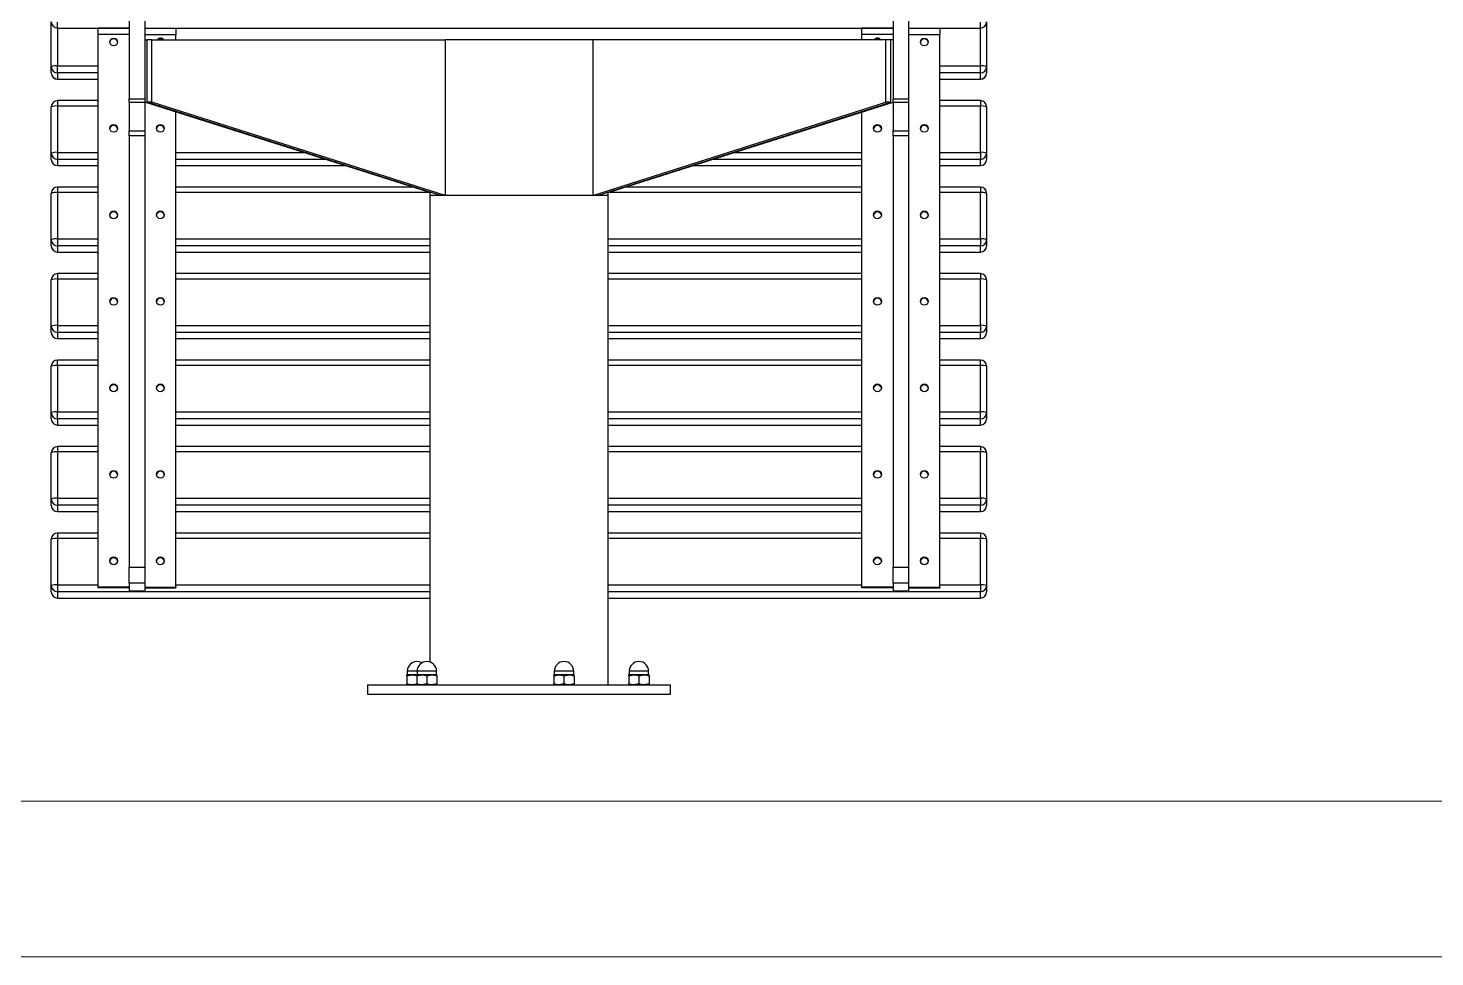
# Model space of a CAD drawing. Header units: millimetres. Extents: x 1508 to 7448, y -3239 to 961.
# Drawn here: x 2090 to 2993, y -3239 to -2643 of the extents above; entities that cross this region are included whole.
import ezdxf

# ---------------------------------------------------------------- set-up
doc = ezdxf.new("R2010")
doc.units = ezdxf.units.MM
doc.layers.add('tabelka', color=155, linetype='Continuous')

# ---------------------------------------------------------------- blocks, each defined once
blk = doc.blocks.new('tyl')
for p, q in [((-1787.65, 718.11), (-1787.65, 192.1)), ((-1777.65, 718.11), (-1777.65, 192.1)), ((-1297.65, 718.11), (-1297.65, 192.1)), ((-1287.65, 718.11), (-1287.65, 192.1)), ((-1837.65, 212.61), (-1837.65, 241.39)), ((-1833.65, 237.39), (-1833.65, 241.22)), ((-1833.65, 237.39), (-1787.65, 237.39)), ((-1833.65, 237.39), (-1833.65, 213.15)), ((-1807.65, 237.35), (-1807.65, 237.39)), ((-1787.65, 237.35), (-1807.65, 237.35)), ((-1807.65, 233.35), (-1807.65, 237.35)), ((-1777.65, 237.39), (-1297.65, 237.39)), ((-1777.65, 237.35), (-1757.65, 237.35)), ((-1757.65, 237.35), (-1757.65, 237.39)), ((-1757.65, 237.35), (-1757.65, 233.35)), ((-1317.65, 237.35), (-1317.65, 237.39)), ((-1317.65, 233.35), (-1317.65, 237.35)), ((-1297.65, 237.35), (-1317.65, 237.35)), ((-1287.65, 237.39), (-1241.65, 237.39)), ((-1287.65, 237.35), (-1267.65, 237.35)), ((-1267.65, 237.35), (-1267.65, 237.39)), ((-1267.65, 237.35), (-1267.65, 233.35)), ((-1241.65, 237.39), (-1241.65, 241.22)), ((-1241.65, 213.15), (-1241.65, 237.39)), ((-1237.65, 241.39), (-1237.65, 212.61)), ((-1807.65, -121.32), (-1807.65, 233.35)), ((-1787.65, 233.35), (-1807.65, 233.35)), ((-1777.65, 233.35), (-1757.65, 233.35)), ((-1777.65, 229.88), (-1776.19, 229.88)), ((-1776.19, 189.88), (-1776.19, 229.88)), ((-1773.08, 229.88), (-1776.19, 229.88)), ((-1773.08, 189.88), (-1773.08, 229.88)), ((-1773.08, 229.88), (-1584.96, 229.88)), ((-1757.65, 229.88), (-1757.65, 233.35)), ((-1584.96, 229.88), (-1584.96, 129.88)), ((-1490.34, 229.88), (-1584.96, 229.88)), ((-1490.34, 229.88), (-1490.34, 129.88)), ((-1302.22, 229.88), (-1490.34, 229.88)), ((-1317.65, 229.88), (-1317.65, 233.35)), ((-1297.65, 233.35), (-1317.65, 233.35)), ((-1302.22, 189.88), (-1302.22, 229.88)), ((-1299.11, 229.88), (-1302.22, 229.88)), ((-1299.11, 189.88), (-1299.11, 229.88)), ((-1297.65, 229.88), (-1299.11, 229.88)), ((-1287.65, 233.35), (-1267.65, 233.35)), ((-1267.65, -121.32), (-1267.65, 233.35)), ((-1837.65, 208.62), (-1837.65, 212.61)), ((-1833.65, 208.65), (-1833.65, 213.15)), ((-1833.65, 213.15), (-1807.65, 213.15)), ((-1833.65, 208.65), (-1833.65, 204.66)), ((-1807.65, 208.65), (-1833.65, 208.65)), ((-1267.65, 213.15), (-1241.65, 213.15)), ((-1241.65, 208.65), (-1267.65, 208.65)), ((-1241.65, 208.65), (-1241.65, 213.15)), ((-1241.65, 204.66), (-1241.65, 208.65)), ((-1237.65, 212.61), (-1237.65, 208.62)), ((-1833.65, 204.66), (-1807.65, 204.66)), ((-1833.65, 204.62), (-1833.65, 204.66)), ((-1833.65, 204.62), (-1807.65, 204.62)), ((-1267.65, 204.66), (-1241.65, 204.66)), ((-1267.65, 204.62), (-1241.65, 204.62)), ((-1241.65, 204.62), (-1241.65, 204.66)), ((-1807.65, 190.84), (-1833.65, 190.84)), ((-1833.65, 190.84), (-1833.65, 187.38)), ((-1787.65, 192.1), (-1777.65, 192.1)), ((-1787.65, 189.69), (-1787.65, 192.1)), ((-1777.65, 189.69), (-1787.65, 189.69)), ((-1787.65, 189.69), (-1787.65, 171.47)), ((-1777.65, 192.1), (-1777.65, 189.69)), ((-1594.8, 131.93), (-1777.65, 189.88)), ((-1777.65, 189.69), (-1777.65, 171.47)), ((-1773.08, 189.88), (-1776.19, 189.88)), ((-1588.07, 129.88), (-1776.19, 189.88)), ((-1584.96, 129.88), (-1773.08, 189.88)), ((-1490.34, 129.88), (-1302.22, 189.88)), ((-1487.23, 129.88), (-1299.11, 189.88)), ((-1480.5, 131.93), (-1297.65, 189.88)), ((-1299.11, 189.88), (-1302.22, 189.88)), ((-1297.65, 192.1), (-1287.65, 192.1)), ((-1297.65, 189.69), (-1297.65, 192.1)), ((-1287.65, 189.69), (-1297.65, 189.69)), ((-1297.65, 189.69), (-1297.65, 171.47)), ((-1287.65, 192.1), (-1287.65, 189.69)), ((-1287.65, 189.69), (-1287.65, 171.47)), ((-1241.65, 190.84), (-1267.65, 190.84)), ((-1241.65, 190.84), (-1241.65, 187.38)), ((-1837.65, 157.11), (-1837.65, 186.84)), ((-1833.65, 187.38), (-1833.65, 157.64)), ((-1807.65, 187.38), (-1833.65, 187.38)), ((-1757.65, -121.32), (-1757.65, 183.55)), ((-1317.65, -121.32), (-1317.65, 183.55)), ((-1241.65, 187.38), (-1267.65, 187.38)), ((-1241.65, 157.64), (-1241.65, 187.38)), ((-1237.65, 186.84), (-1237.65, 157.11)), ((-1787.65, 171.47), (-1777.65, 171.47)), ((-1787.65, 168.36), (-1787.65, 171.47)), ((-1777.65, 171.47), (-1777.65, 168.36)), ((-1297.65, 171.47), (-1287.65, 171.47)), ((-1297.65, 168.36), (-1297.65, 171.47)), ((-1287.65, 171.47), (-1287.65, 168.36)), ((-1777.65, 168.36), (-1787.65, 168.36)), ((-1787.65, 168.36), (-1787.65, -108.56)), ((-1777.65, 168.36), (-1777.65, -108.56)), ((-1287.65, 168.36), (-1297.65, 168.36)), ((-1297.65, 168.36), (-1297.65, -108.56)), ((-1287.65, 168.36), (-1287.65, -108.56)), ((-1837.65, 153.12), (-1837.65, 157.11)), ((-1833.65, 157.64), (-1833.65, 153.15)), ((-1833.65, 157.64), (-1807.65, 157.64)), ((-1757.65, 157.64), (-1675.93, 157.64)), ((-1399.37, 157.64), (-1317.65, 157.64)), ((-1267.65, 157.64), (-1241.65, 157.64)), ((-1241.65, 157.64), (-1241.65, 153.15)), ((-1237.65, 157.11), (-1237.65, 153.12)), ((-1833.65, 153.15), (-1833.65, 149.16)), ((-1807.65, 153.15), (-1833.65, 153.15)), ((-1833.65, 149.16), (-1807.65, 149.16)), ((-1833.65, 149.16), (-1833.65, 149.12)), ((-1833.65, 149.12), (-1807.65, 149.12)), ((-1661.74, 153.15), (-1757.65, 153.15)), ((-1757.65, 149.16), (-1649.16, 149.16)), ((-1757.65, 149.12), (-1649.04, 149.12)), ((-1426.26, 149.12), (-1317.65, 149.12)), ((-1426.14, 149.16), (-1317.65, 149.16)), ((-1317.65, 153.15), (-1413.56, 153.15)), ((-1241.65, 153.15), (-1267.65, 153.15)), ((-1267.65, 149.16), (-1241.65, 149.16)), ((-1267.65, 149.12), (-1241.65, 149.12)), ((-1241.65, 149.16), (-1241.65, 153.15)), ((-1241.65, 149.16), (-1241.65, 149.12)), ((-1837.65, 101.61), (-1837.65, 131.34)), ((-1807.65, 135.34), (-1833.65, 135.34)), ((-1833.65, 135.34), (-1833.65, 131.87)), ((-1833.65, 131.87), (-1833.65, 102.14)), ((-1807.65, 131.87), (-1833.65, 131.87)), ((-1605.57, 135.34), (-1757.65, 135.34)), ((-1594.8, 131.87), (-1757.65, 131.87)), ((-1594.8, 132.03), (-1594.8, 129.88)), ((-1594.8, 129.88), (-1594.8, -169.43)), ((-1588.07, 129.88), (-1594.8, 129.88)), ((-1584.96, 129.88), (-1588.07, 129.88)), ((-1490.34, 129.88), (-1584.96, 129.88)), ((-1487.23, 129.88), (-1490.34, 129.88)), ((-1480.5, 129.88), (-1487.23, 129.88)), ((-1482.53, 129.88), (-1487.23, 129.88)), ((-1480.5, 129.88), (-1482.53, 129.88)), ((-1480.5, 129.88), (-1480.5, 132.03)), ((-1317.65, 131.87), (-1480.5, 131.87)), ((-1480.5, -184.12), (-1480.5, 129.88)), ((-1317.65, 135.34), (-1469.73, 135.34)), ((-1241.65, 135.34), (-1267.65, 135.34)), ((-1241.65, 131.87), (-1267.65, 131.87)), ((-1241.65, 135.34), (-1241.65, 131.87)), ((-1241.65, 102.14), (-1241.65, 131.87)), ((-1237.65, 131.34), (-1237.65, 101.61)), ((-1837.65, 97.62), (-1837.65, 101.61)), ((-1833.65, 102.14), (-1833.65, 97.64)), ((-1833.65, 102.14), (-1807.65, 102.14)), ((-1757.65, 102.14), (-1594.8, 102.14)), ((-1480.5, 102.14), (-1317.65, 102.14)), ((-1267.65, 102.14), (-1241.65, 102.14)), ((-1241.65, 102.14), (-1241.65, 97.64)), ((-1237.65, 101.61), (-1237.65, 97.62)), ((-1833.65, 97.64), (-1833.65, 93.65)), ((-1807.65, 97.64), (-1833.65, 97.64)), ((-1833.65, 93.65), (-1807.65, 93.65)), ((-1833.65, 93.65), (-1833.65, 93.62)), ((-1833.65, 93.62), (-1807.65, 93.62)), ((-1594.8, 97.64), (-1757.65, 97.64)), ((-1757.65, 93.65), (-1594.8, 93.65)), ((-1757.65, 93.62), (-1594.8, 93.62)), ((-1317.65, 97.64), (-1480.5, 97.64)), ((-1480.5, 93.65), (-1317.65, 93.65)), ((-1480.5, 93.62), (-1317.65, 93.62)), ((-1241.65, 97.64), (-1267.65, 97.64)), ((-1267.65, 93.65), (-1241.65, 93.65)), ((-1267.65, 93.62), (-1241.65, 93.62)), ((-1241.65, 93.65), (-1241.65, 97.64)), ((-1241.65, 93.65), (-1241.65, 93.62)), ((-1837.65, 46.11), (-1837.65, 75.84)), ((-1807.65, 79.84), (-1833.65, 79.84)), ((-1833.65, 79.84), (-1833.65, 76.37)), ((-1833.65, 76.37), (-1833.65, 46.64)), ((-1807.65, 76.37), (-1833.65, 76.37)), ((-1594.8, 79.84), (-1757.65, 79.84)), ((-1594.8, 76.37), (-1757.65, 76.37)), ((-1317.65, 79.84), (-1480.5, 79.84)), ((-1317.65, 76.37), (-1480.5, 76.37)), ((-1241.65, 79.84), (-1267.65, 79.84)), ((-1241.65, 76.37), (-1267.65, 76.37)), ((-1241.65, 79.84), (-1241.65, 76.37)), ((-1241.65, 46.64), (-1241.65, 76.37)), ((-1237.65, 75.84), (-1237.65, 46.11)), ((-1837.65, 42.12), (-1837.65, 46.11)), ((-1833.65, 46.64), (-1833.65, 42.14)), ((-1833.65, 46.64), (-1807.65, 46.64)), ((-1757.65, 46.64), (-1594.8, 46.64)), ((-1480.5, 46.64), (-1317.65, 46.64)), ((-1267.65, 46.64), (-1241.65, 46.64)), ((-1241.65, 46.64), (-1241.65, 42.14)), ((-1237.65, 46.11), (-1237.65, 42.12)), ((-1833.65, 42.14), (-1833.65, 38.15)), ((-1807.65, 42.14), (-1833.65, 42.14)), ((-1833.65, 38.15), (-1807.65, 38.15)), ((-1833.65, 38.15), (-1833.65, 38.12)), ((-1833.65, 38.12), (-1807.65, 38.12)), ((-1594.8, 42.14), (-1757.65, 42.14)), ((-1757.65, 38.15), (-1594.8, 38.15)), ((-1757.65, 38.12), (-1594.8, 38.12)), ((-1317.65, 42.14), (-1480.5, 42.14)), ((-1480.5, 38.15), (-1317.65, 38.15)), ((-1480.5, 38.12), (-1317.65, 38.12)), ((-1241.65, 42.14), (-1267.65, 42.14)), ((-1267.65, 38.15), (-1241.65, 38.15)), ((-1267.65, 38.12), (-1241.65, 38.12)), ((-1241.65, 38.15), (-1241.65, 42.14)), ((-1241.65, 38.15), (-1241.65, 38.12)), ((-1837.65, -9.4), (-1837.65, 20.34)), ((-1807.65, 24.34), (-1833.65, 24.34)), ((-1833.65, 20.87), (-1833.65, 24.34)), ((-1833.65, 20.87), (-1833.65, -8.86)), ((-1807.65, 20.87), (-1833.65, 20.87)), ((-1594.8, 24.34), (-1757.65, 24.34)), ((-1594.8, 20.87), (-1757.65, 20.87)), ((-1317.65, 24.34), (-1480.5, 24.34)), ((-1317.65, 20.87), (-1480.5, 20.87)), ((-1241.65, 24.34), (-1267.65, 24.34)), ((-1241.65, 20.87), (-1267.65, 20.87)), ((-1241.65, 20.87), (-1241.65, 24.34)), ((-1241.65, -8.86), (-1241.65, 20.87)), ((-1237.65, 20.34), (-1237.65, -9.4)), ((-1833.65, -13.36), (-1833.65, -8.86)), ((-1833.65, -8.86), (-1807.65, -8.86)), ((-1757.65, -8.86), (-1594.8, -8.86)), ((-1480.5, -8.86), (-1317.65, -8.86)), ((-1267.65, -8.86), (-1241.65, -8.86)), ((-1241.65, -13.36), (-1241.65, -8.86)), ((-1837.65, -13.39), (-1837.65, -9.4)), ((-1833.65, -13.36), (-1833.65, -17.35)), ((-1807.65, -13.36), (-1833.65, -13.36)), ((-1833.65, -17.35), (-1807.65, -17.35)), ((-1833.65, -17.39), (-1833.65, -17.35)), ((-1833.65, -17.39), (-1807.65, -17.39)), ((-1594.8, -13.36), (-1757.65, -13.36)), ((-1757.65, -17.35), (-1594.8, -17.35)), ((-1757.65, -17.39), (-1594.8, -17.39)), ((-1317.65, -13.36), (-1480.5, -13.36)), ((-1480.5, -17.35), (-1317.65, -17.35)), ((-1480.5, -17.39), (-1317.65, -17.39)), ((-1241.65, -13.36), (-1267.65, -13.36)), ((-1267.65, -17.35), (-1241.65, -17.35)), ((-1267.65, -17.39), (-1241.65, -17.39)), ((-1241.65, -17.35), (-1241.65, -13.36)), ((-1241.65, -17.39), (-1241.65, -17.35)), ((-1237.65, -9.4), (-1237.65, -13.39)), ((-1837.65, -64.9), (-1837.65, -35.17)), ((-1807.65, -31.17), (-1833.65, -31.17)), ((-1833.65, -31.17), (-1833.65, -34.63)), ((-1833.65, -34.63), (-1833.65, -64.37)), ((-1807.65, -34.63), (-1833.65, -34.63)), ((-1594.8, -31.17), (-1757.65, -31.17)), ((-1594.8, -34.63), (-1757.65, -34.63)), ((-1317.65, -31.17), (-1480.5, -31.17)), ((-1317.65, -34.63), (-1480.5, -34.63)), ((-1241.65, -31.17), (-1267.65, -31.17)), ((-1241.65, -34.63), (-1267.65, -34.63)), ((-1241.65, -31.17), (-1241.65, -34.63)), ((-1241.65, -64.37), (-1241.65, -34.63)), ((-1237.65, -35.17), (-1237.65, -64.9)), ((-1837.65, -68.89), (-1837.65, -64.9)), ((-1833.65, -64.37), (-1833.65, -68.86)), ((-1833.65, -64.37), (-1807.65, -64.37)), ((-1833.65, -68.86), (-1833.65, -72.85)), ((-1807.65, -68.86), (-1833.65, -68.86)), ((-1757.65, -64.37), (-1594.8, -64.37)), ((-1594.8, -68.86), (-1757.65, -68.86)), ((-1480.5, -64.37), (-1317.65, -64.37)), ((-1317.65, -68.86), (-1480.5, -68.86)), ((-1267.65, -64.37), (-1241.65, -64.37)), ((-1241.65, -68.86), (-1267.65, -68.86)), ((-1241.65, -64.37), (-1241.65, -68.86)), ((-1241.65, -72.85), (-1241.65, -68.86)), ((-1237.65, -64.9), (-1237.65, -68.89)), ((-1833.65, -72.85), (-1807.65, -72.85)), ((-1833.65, -72.85), (-1833.65, -72.89)), ((-1833.65, -72.89), (-1807.65, -72.89)), ((-1757.65, -72.85), (-1594.8, -72.85)), ((-1757.65, -72.89), (-1594.8, -72.89)), ((-1480.5, -72.85), (-1317.65, -72.85)), ((-1480.5, -72.89), (-1317.65, -72.89)), ((-1267.65, -72.85), (-1241.65, -72.85)), ((-1267.65, -72.89), (-1241.65, -72.89)), ((-1241.65, -72.85), (-1241.65, -72.89)), ((-1807.65, -86.67), (-1833.65, -86.67)), ((-1833.65, -86.67), (-1833.65, -90.14)), ((-1833.65, -90.14), (-1833.65, -119.87)), ((-1807.65, -90.14), (-1833.65, -90.14)), ((-1594.8, -86.67), (-1757.65, -86.67)), ((-1594.8, -90.14), (-1757.65, -90.14)), ((-1317.65, -86.67), (-1480.5, -86.67)), ((-1317.65, -90.14), (-1480.5, -90.14)), ((-1241.65, -86.67), (-1267.65, -86.67)), ((-1241.65, -90.14), (-1267.65, -90.14)), ((-1241.65, -86.67), (-1241.65, -90.14)), ((-1241.65, -119.87), (-1241.65, -90.14)), ((-1837.65, -120.4), (-1837.65, -90.67)), ((-1237.65, -90.67), (-1237.65, -120.4)), ((-1787.65, -108.56), (-1777.65, -108.56)), ((-1787.65, -118.85), (-1787.65, -108.56)), ((-1777.65, -108.56), (-1777.65, -118.85)), ((-1297.65, -108.56), (-1287.65, -108.56)), ((-1297.65, -118.85), (-1297.65, -108.56)), ((-1287.65, -108.56), (-1287.65, -118.85)), ((-1837.65, -124.39), (-1837.65, -120.4)), ((-1833.65, -119.87), (-1833.65, -124.37)), ((-1833.65, -119.87), (-1807.65, -119.87)), ((-1833.65, -124.37), (-1833.65, -128.36)), ((-1594.8, -124.37), (-1833.65, -124.37)), ((-1787.65, -121.32), (-1807.65, -121.32)), ((-1807.65, -121.85), (-1807.65, -121.32)), ((-1787.65, -121.85), (-1807.65, -121.85)), ((-1777.65, -118.85), (-1787.65, -118.85)), ((-1787.65, -118.85), (-1787.65, -123.83)), ((-1787.65, -123.83), (-1777.65, -123.83)), ((-1777.65, -118.85), (-1777.65, -123.83)), ((-1777.65, -121.32), (-1757.65, -121.32)), ((-1777.65, -121.85), (-1757.65, -121.85)), ((-1757.65, -119.87), (-1594.8, -119.87)), ((-1757.65, -121.32), (-1757.65, -121.85)), ((-1480.5, -119.87), (-1317.65, -119.87)), ((-1241.65, -124.37), (-1480.5, -124.37)), ((-1297.65, -121.32), (-1317.65, -121.32)), ((-1317.65, -121.85), (-1317.65, -121.32)), ((-1297.65, -121.85), (-1317.65, -121.85)), ((-1287.65, -118.85), (-1297.65, -118.85)), ((-1297.65, -118.85), (-1297.65, -123.83)), ((-1297.65, -123.83), (-1287.65, -123.83)), ((-1287.65, -118.85), (-1287.65, -123.83)), ((-1287.65, -121.32), (-1267.65, -121.32)), ((-1287.65, -121.85), (-1267.65, -121.85)), ((-1267.65, -119.87), (-1241.65, -119.87)), ((-1267.65, -121.32), (-1267.65, -121.85)), ((-1241.65, -119.87), (-1241.65, -124.37)), ((-1241.65, -128.36), (-1241.65, -124.37)), ((-1237.65, -120.4), (-1237.65, -124.39)), ((-1833.65, -128.36), (-1594.8, -128.36)), ((-1833.65, -128.36), (-1833.65, -128.39)), ((-1833.65, -128.39), (-1594.8, -128.39)), ((-1480.5, -128.36), (-1241.65, -128.36)), ((-1480.5, -128.39), (-1241.65, -128.39)), ((-1241.65, -128.36), (-1241.65, -128.39)), ((-1609.58, -178.2), (-1606.33, -177.62)), ((-1606.33, -177.62), (-1609.58, -177.62)), ((-1609.58, -178.2), (-1609.58, -183.53)), ((-1609.33, -175.37), (-1609.33, -177.5)), ((-1603.01, -175.37), (-1609.33, -175.37)), ((-1609.33, -177.5), (-1603.01, -177.5)), ((-1603.26, -177.62), (-1606.33, -177.62)), ((-1603.26, -178.2), (-1600.01, -177.62)), ((-1600.01, -177.62), (-1603.26, -177.62)), ((-1603.26, -178.2), (-1603.26, -183.53)), ((-1603.01, -175.37), (-1603.01, -177.5)), ((-1590.51, -175.37), (-1603.01, -175.37)), ((-1603.01, -177.5), (-1590.51, -177.5)), ((-1593.51, -177.62), (-1600.01, -177.62)), ((-1596.76, -178.2), (-1593.51, -177.62)), ((-1596.76, -178.2), (-1596.76, -183.53)), ((-1590.26, -177.62), (-1593.51, -177.62)), ((-1590.51, -177.5), (-1590.51, -175.37)), ((-1590.26, -178.2), (-1590.26, -183.53)), ((-1515.25, -178.2), (-1512, -177.62)), ((-1512, -177.62), (-1515.25, -177.62)), ((-1515.25, -178.2), (-1515.25, -183.53)), ((-1515, -175.37), (-1515, -177.5)), ((-1502.5, -175.37), (-1515, -175.37)), ((-1515, -177.5), (-1502.5, -177.5)), ((-1505.5, -177.62), (-1512, -177.62)), ((-1508.75, -178.2), (-1505.5, -177.62)), ((-1508.75, -178.2), (-1508.75, -183.53)), ((-1502.25, -177.62), (-1505.5, -177.62)), ((-1502.5, -177.5), (-1502.5, -175.37)), ((-1502.25, -178.2), (-1502.25, -183.53)), ((-1467.19, -178.2), (-1463.94, -177.62)), ((-1463.94, -177.62), (-1467.19, -177.62)), ((-1467.19, -178.2), (-1467.19, -183.53)), ((-1466.94, -175.37), (-1466.94, -177.5)), ((-1454.44, -175.37), (-1466.94, -175.37)), ((-1466.94, -177.5), (-1454.44, -177.5)), ((-1457.44, -177.62), (-1463.94, -177.62)), ((-1460.69, -178.2), (-1457.44, -177.62)), ((-1460.69, -178.2), (-1460.69, -183.53)), ((-1454.19, -177.62), (-1457.44, -177.62)), ((-1454.44, -177.5), (-1454.44, -175.37)), ((-1454.19, -178.2), (-1454.19, -183.53)), ((-1634.8, -184.12), (-1634.8, -190.12)), ((-1634.8, -184.12), (-1440.5, -184.12)), ((-1603.26, -183.57), (-1606.33, -184.12)), ((-1596.76, -183.53), (-1600.01, -184.12)), ((-1590.26, -183.53), (-1593.51, -184.12)), ((-1508.75, -183.53), (-1512, -184.12)), ((-1502.25, -183.53), (-1505.5, -184.12)), ((-1460.69, -183.53), (-1463.94, -184.12)), ((-1454.19, -183.53), (-1457.44, -184.12)), ((-1440.5, -190.12), (-1440.5, -184.12)), ((-1634.8, -190.12), (-1440.5, -190.12))]:
    blk.add_line(p, q)
at = {"flags": 128}
for points in [[(-1767.65, 230.49), (-1768.61, 230.3), (-1769.29, 229.88)], [(-1766.01, 229.88), (-1766.69, 230.3), (-1767.65, 230.49)], [(-1309.29, 229.88), (-1308.61, 230.3), (-1307.65, 230.49)], [(-1307.65, 230.49), (-1306.69, 230.3), (-1306.01, 229.88)]]:
    blk.add_lwpolyline(points, dxfattribs=at)
for centre in [(-1797.66, 228.53), (-1277.64, 228.53), (-1797.66, 173.03), (-1767.64, 173.03), (-1307.66, 173.03), (-1277.64, 173.03), (-1797.66, 117.52), (-1767.64, 117.52), (-1307.66, 117.52), (-1277.64, 117.52), (-1797.66, 62.02), (-1767.64, 62.02), (-1307.66, 62.02), (-1277.64, 62.02), (-1797.66, 6.52), (-1767.64, 6.52), (-1307.66, 6.52), (-1277.64, 6.52), (-1797.66, -48.98), (-1767.64, -48.98), (-1307.66, -48.98), (-1277.64, -48.98), (-1797.66, -104.49), (-1767.64, -104.49), (-1307.66, -104.49), (-1277.64, -104.49)]:
    blk.add_circle(centre, 2.49)
for centre, radius, start, end in [((-1833.65, 241.39), 4, 180, 270), ((-1241.65, 241.39), 4, 270, 0), ((-1797.66, 228), 2.49, 89.76458, 173.56555), ((-1797.64, 228), 2.49, 6.43445, 90.23542), ((-1767.66, 228.52), 2.5, 89.8975, 146.92316), ((-1767.65, 228.52), 2.5, 33.07684, 90.1025), ((-1307.66, 228.52), 2.5, 89.8975, 146.92316), ((-1307.65, 228.52), 2.5, 33.07684, 90.1025), ((-1277.66, 228), 2.49, 89.76458, 173.56555), ((-1277.64, 228), 2.49, 6.43445, 90.23542), ((-1834.63, 205.23), 7.98, 82.92864, 112.22107), ((-1833.67, 212.63), 3.98, 180.25671, 270.25443), ((-1833.65, 208.62), 4, 180, 270), ((-1833.67, 208.64), 3.98, 180.25671, 270.25443), ((-1240.67, 205.23), 7.98, 67.77893, 97.07136), ((-1241.63, 212.63), 3.98, 269.74557, 359.74329), ((-1241.65, 208.62), 4, 270, 0), ((-1241.63, 208.64), 3.98, 269.74557, 359.74329), ((-1833.65, 186.84), 4, 90, 180), ((-1241.65, 186.84), 4, 0, 90), ((-1834.63, 179.46), 7.98, 82.92864, 112.22107), ((-1240.67, 179.46), 7.98, 67.77893, 97.07136), ((-1797.66, 172.5), 2.49, 89.76458, 173.56555), ((-1797.64, 172.5), 2.49, 6.43445, 90.23542), ((-1767.66, 172.5), 2.49, 89.76458, 173.56555), ((-1767.64, 172.5), 2.49, 6.43445, 90.23542), ((-1307.66, 172.5), 2.49, 89.76458, 173.56555), ((-1307.64, 172.5), 2.49, 6.43445, 90.23542), ((-1277.66, 172.5), 2.49, 89.76458, 173.56555), ((-1277.64, 172.5), 2.49, 6.43445, 90.23542), ((-1834.63, 149.72), 7.98, 82.92864, 112.22107), ((-1833.67, 157.13), 3.98, 180.25671, 270.25443), ((-1240.67, 149.72), 7.98, 67.77893, 97.07136), ((-1241.63, 157.13), 3.98, 269.74557, 359.74329), ((-1833.65, 153.12), 4, 180, 270), ((-1833.67, 153.14), 3.98, 180.25671, 270.25443), ((-1241.65, 153.12), 4, 270, 0), ((-1241.63, 153.14), 3.98, 269.74557, 359.74329), ((-1833.65, 131.34), 4, 90, 180), ((-1834.63, 123.96), 7.98, 82.92864, 112.22107), ((-1241.65, 131.34), 4, 0, 90), ((-1240.67, 123.96), 7.98, 67.77893, 97.07136), ((-1797.66, 116.99), 2.49, 89.76458, 173.56555), ((-1797.64, 116.99), 2.49, 6.43445, 90.23542), ((-1767.66, 116.99), 2.49, 89.76458, 173.56555), ((-1767.64, 116.99), 2.49, 6.43445, 90.23542), ((-1307.66, 116.99), 2.49, 89.76458, 173.56555), ((-1307.64, 116.99), 2.49, 6.43445, 90.23542), ((-1277.66, 116.99), 2.49, 89.76458, 173.56555), ((-1277.64, 116.99), 2.49, 6.43445, 90.23542), ((-1834.63, 94.22), 7.98, 82.92864, 112.22107), ((-1833.67, 101.63), 3.98, 180.25671, 270.25443), ((-1240.67, 94.22), 7.98, 67.77893, 97.07136), ((-1241.63, 101.63), 3.98, 269.74557, 359.74329), ((-1833.65, 97.62), 4, 180, 270), ((-1833.67, 97.64), 3.98, 180.25671, 270.25443), ((-1241.65, 97.62), 4, 270, 0), ((-1241.63, 97.64), 3.98, 269.74557, 359.74329), ((-1833.65, 75.84), 4, 90, 180), ((-1834.63, 68.45), 7.98, 82.92864, 112.22107), ((-1241.65, 75.84), 4, 0, 90), ((-1240.67, 68.45), 7.98, 67.77893, 97.07136), ((-1797.66, 61.49), 2.49, 89.76458, 173.56555), ((-1797.64, 61.49), 2.49, 6.43445, 90.23542), ((-1767.66, 61.49), 2.49, 89.76458, 173.56555), ((-1767.64, 61.49), 2.49, 6.43445, 90.23542), ((-1307.66, 61.49), 2.49, 89.76458, 173.56555), ((-1307.64, 61.49), 2.49, 6.43445, 90.23542), ((-1277.66, 61.49), 2.49, 89.76458, 173.56555), ((-1277.64, 61.49), 2.49, 6.43445, 90.23542), ((-1834.63, 38.72), 7.98, 82.92864, 112.22107), ((-1833.67, 46.12), 3.98, 180.25671, 270.25443), ((-1240.67, 38.72), 7.98, 67.77893, 97.07136), ((-1241.63, 46.12), 3.98, 269.74557, 359.74329), ((-1833.65, 42.12), 4, 180, 270), ((-1833.67, 42.13), 3.98, 180.25671, 270.25443), ((-1241.65, 42.12), 4, 270, 0), ((-1241.63, 42.13), 3.98, 269.74557, 359.74329), ((-1833.65, 20.34), 4, 90, 180), ((-1834.63, 12.95), 7.98, 82.92864, 112.22107), ((-1241.65, 20.34), 4, 0, 90), ((-1240.67, 12.95), 7.98, 67.77893, 97.07136), ((-1797.66, 5.99), 2.49, 89.76458, 173.56555), ((-1797.64, 5.99), 2.49, 6.43445, 90.23542), ((-1767.66, 5.99), 2.49, 89.76458, 173.56555), ((-1767.64, 5.99), 2.49, 6.43445, 90.23542), ((-1307.66, 5.99), 2.49, 89.76458, 173.56555), ((-1307.64, 5.99), 2.49, 6.43445, 90.23542), ((-1277.66, 5.99), 2.49, 89.76458, 173.56555), ((-1277.64, 5.99), 2.49, 6.43445, 90.23542), ((-1834.63, -16.78), 7.98, 82.92864, 112.22107), ((-1240.67, -16.78), 7.98, 67.77893, 97.07136), ((-1833.67, -9.38), 3.98, 180.25671, 270.25443), ((-1833.65, -13.39), 4, 180, 270), ((-1833.67, -13.37), 3.98, 180.25671, 270.25443), ((-1241.63, -9.38), 3.98, 269.74557, 359.74329), ((-1241.65, -13.39), 4, 270, 0), ((-1241.63, -13.37), 3.98, 269.74557, 359.74329), ((-1833.65, -35.17), 4, 90, 180), ((-1834.63, -42.55), 7.98, 82.92864, 112.22107), ((-1241.65, -35.17), 4, 0, 90), ((-1240.67, -42.55), 7.98, 67.77893, 97.07136), ((-1797.66, -49.51), 2.49, 89.76458, 173.56555), ((-1797.64, -49.51), 2.49, 6.43445, 90.23542), ((-1767.66, -49.51), 2.49, 89.76458, 173.56555), ((-1767.64, -49.51), 2.49, 6.43445, 90.23542), ((-1307.66, -49.51), 2.49, 89.76458, 173.56555), ((-1307.64, -49.51), 2.49, 6.43445, 90.23542), ((-1277.66, -49.51), 2.49, 89.76458, 173.56555), ((-1277.64, -49.51), 2.49, 6.43445, 90.23542), ((-1834.63, -72.29), 7.98, 82.92864, 112.22107), ((-1833.67, -64.88), 3.98, 180.25671, 270.25443), ((-1833.65, -68.89), 4, 180, 270), ((-1833.67, -68.87), 3.98, 180.25671, 270.25443), ((-1240.67, -72.29), 7.98, 67.77893, 97.07136), ((-1241.63, -64.88), 3.98, 269.74557, 359.74329), ((-1241.65, -68.89), 4, 270, 0), ((-1241.63, -68.87), 3.98, 269.74557, 359.74329), ((-1833.65, -90.67), 4, 90, 180), ((-1834.63, -98.06), 7.98, 82.92864, 112.22107), ((-1241.65, -90.67), 4, 0, 90), ((-1240.67, -98.06), 7.98, 67.77893, 97.07136), ((-1797.66, -105.02), 2.49, 89.76458, 173.56555), ((-1797.64, -105.02), 2.49, 6.43445, 90.23542), ((-1767.66, -105.02), 2.49, 89.76458, 173.56555), ((-1767.64, -105.02), 2.49, 6.43445, 90.23542), ((-1307.66, -105.02), 2.49, 89.76458, 173.56555), ((-1307.64, -105.02), 2.49, 6.43445, 90.23542), ((-1277.66, -105.02), 2.49, 89.76458, 173.56555), ((-1277.64, -105.02), 2.49, 6.43445, 90.23542), ((-1834.63, -127.79), 7.98, 82.92864, 112.22107), ((-1833.67, -120.38), 3.98, 180.25671, 270.25443), ((-1833.65, -124.39), 4, 180, 270), ((-1833.67, -124.37), 3.98, 180.25671, 270.25443), ((-1240.67, -127.79), 7.98, 67.77893, 97.07136), ((-1241.63, -120.38), 3.98, 269.74557, 359.74329), ((-1241.65, -124.39), 4, 270, 0), ((-1241.63, -124.37), 3.98, 269.74557, 359.74329), ((-1603.08, -175.37), 6.25, 59.6305, 180), ((-1596.76, -175.37), 6.25, 0, 180), ((-1508.75, -175.37), 6.25, 0, 180), ((-1460.69, -175.37), 6.25, 0, 180), ((-1609.45, -177.5), 0.12, 270, 0), ((-1603.13, -177.5), 0.12, 270, 0), ((-1590.39, -177.5), 0.12, 180, 270), ((-1515.12, -177.5), 0.12, 270, 0), ((-1502.38, -177.5), 0.12, 180, 270), ((-1467.06, -177.5), 0.12, 270, 0), ((-1454.32, -177.5), 0.12, 180, 270)]:
    blk.add_arc(centre, radius, start, end)
for points, knots in [([(-1609.58, -178.2), (-1609.58, -177.96), (-1609.58, -177.65), (-1609.58, -177.62), (-1609.58, -177.62)], [0, 0, 0, 0, 0.7459206, 1, 1, 1, 1]), ([(-1606.33, -177.62), (-1606.25, -177.62), (-1605.21, -177.62), (-1604.2, -177.9), (-1603.26, -178.16)], [0, 0, 0, 0, 0.0743435, 1, 1, 1, 1]), ([(-1603.26, -178.2), (-1603.26, -177.96), (-1603.26, -177.65), (-1603.26, -177.62), (-1603.26, -177.62)], [0, 0, 0, 0, 0.7459206, 1, 1, 1, 1]), ([(-1600.01, -177.62), (-1599.93, -177.62), (-1598.83, -177.62), (-1597.76, -177.92), (-1596.76, -178.2)], [0, 0, 0, 0, 0.070215, 1, 1, 1, 1]), ([(-1593.51, -177.62), (-1593.43, -177.62), (-1592.33, -177.62), (-1591.26, -177.92), (-1590.26, -178.2)], [0, 0, 0, 0, 0.070215, 1, 1, 1, 1]), ([(-1590.26, -178.2), (-1590.26, -177.96), (-1590.26, -177.65), (-1590.26, -177.62), (-1590.26, -177.62)], [0, 0, 0, 0, 0.745921, 1, 1, 1, 1]), ([(-1515.25, -178.2), (-1515.25, -177.96), (-1515.25, -177.65), (-1515.25, -177.62), (-1515.25, -177.62)], [0, 0, 0, 0, 0.7459206, 1, 1, 1, 1]), ([(-1512, -177.62), (-1511.93, -177.62), (-1510.83, -177.62), (-1509.75, -177.92), (-1508.75, -178.2)], [0, 0, 0, 0, 0.070215, 1, 1, 1, 1]), ([(-1505.5, -177.62), (-1505.43, -177.62), (-1504.33, -177.62), (-1503.25, -177.92), (-1502.25, -178.2)], [0, 0, 0, 0, 0.070215, 1, 1, 1, 1]), ([(-1502.25, -178.2), (-1502.25, -177.96), (-1502.25, -177.65), (-1502.25, -177.62), (-1502.25, -177.62)], [0, 0, 0, 0, 0.745921, 1, 1, 1, 1]), ([(-1467.19, -178.2), (-1467.19, -177.96), (-1467.19, -177.65), (-1467.19, -177.62), (-1467.19, -177.62)], [0, 0, 0, 0, 0.7459206, 1, 1, 1, 1]), ([(-1463.94, -177.62), (-1463.86, -177.62), (-1462.76, -177.62), (-1461.69, -177.92), (-1460.69, -178.2)], [0, 0, 0, 0, 0.070215, 1, 1, 1, 1]), ([(-1457.44, -177.62), (-1457.36, -177.62), (-1456.26, -177.62), (-1455.19, -177.92), (-1454.19, -178.2)], [0, 0, 0, 0, 0.070215, 1, 1, 1, 1]), ([(-1454.19, -178.2), (-1454.19, -177.96), (-1454.19, -177.65), (-1454.19, -177.62), (-1454.19, -177.62)], [0, 0, 0, 0, 0.745921, 1, 1, 1, 1]), ([(-1606.33, -184.12), (-1606.4, -184.11), (-1607.5, -184.11), (-1608.58, -183.81), (-1609.58, -183.53)], [0, 0, 0, 0, 0.070215, 1, 1, 1, 1]), ([(-1609.58, -184.12), (-1609.58, -184.11), (-1609.58, -184.08), (-1609.58, -183.77), (-1609.58, -183.53)], [0, 0, 0, 0, 0.2540794, 1, 1, 1, 1]), ([(-1600.01, -184.12), (-1600.08, -184.11), (-1601.18, -184.11), (-1602.26, -183.81), (-1603.26, -183.53)], [0, 0, 0, 0, 0.070215, 1, 1, 1, 1]), ([(-1603.26, -184.12), (-1603.26, -184.11), (-1603.26, -184.08), (-1603.26, -183.77), (-1603.26, -183.53)], [0, 0, 0, 0, 0.2540794, 1, 1, 1, 1]), ([(-1593.51, -184.12), (-1593.58, -184.11), (-1594.17, -184.11), (-1595.27, -183.98), (-1596.26, -183.68), (-1596.76, -183.53)], [0, 0, 0, 0, 0.0700769, 0.5307777, 1, 1, 1, 1]), ([(-1590.26, -184.12), (-1590.26, -184.11), (-1590.26, -184.08), (-1590.26, -183.77), (-1590.26, -183.53)], [0, 0, 0, 0, 0.254079, 1, 1, 1, 1]), ([(-1512, -184.12), (-1512.08, -184.11), (-1513.18, -184.11), (-1514.25, -183.81), (-1515.25, -183.53)], [0, 0, 0, 0, 0.070215, 1, 1, 1, 1]), ([(-1515.25, -184.12), (-1515.25, -184.11), (-1515.25, -184.08), (-1515.25, -183.77), (-1515.25, -183.53)], [0, 0, 0, 0, 0.2540794, 1, 1, 1, 1]), ([(-1505.5, -184.12), (-1505.58, -184.11), (-1506.17, -184.11), (-1507.27, -183.98), (-1508.26, -183.68), (-1508.75, -183.53)], [0, 0, 0, 0, 0.0700769, 0.5307777, 1, 1, 1, 1]), ([(-1502.25, -184.12), (-1502.25, -184.11), (-1502.25, -184.08), (-1502.25, -183.77), (-1502.25, -183.53)], [0, 0, 0, 0, 0.254079, 1, 1, 1, 1]), ([(-1463.94, -184.12), (-1464.01, -184.11), (-1465.11, -184.11), (-1466.19, -183.81), (-1467.19, -183.53)], [0, 0, 0, 0, 0.070215, 1, 1, 1, 1]), ([(-1467.19, -184.12), (-1467.19, -184.11), (-1467.19, -184.08), (-1467.19, -183.77), (-1467.19, -183.53)], [0, 0, 0, 0, 0.2540794, 1, 1, 1, 1]), ([(-1457.44, -184.12), (-1457.51, -184.11), (-1458.1, -184.11), (-1459.2, -183.98), (-1460.19, -183.68), (-1460.69, -183.53)], [0, 0, 0, 0, 0.0700769, 0.5307777, 1, 1, 1, 1]), ([(-1454.19, -184.12), (-1454.19, -184.11), (-1454.19, -184.08), (-1454.19, -183.77), (-1454.19, -183.53)], [0, 0, 0, 0, 0.254079, 1, 1, 1, 1])]:
    blk.add_open_spline(points, degree=3, knots=knots)

msp = doc.modelspace()

# ---------------------------------------------------------------- linework, layer by layer
at = {"layer": 'tabelka', "lineweight": 5}
for points in [[(1507.89, 960.67), (7447.89, 960.67), (7447.89, -3239.33), (1507.89, -3239.33)], [(1607.89, 860.67), (7347.89, 860.67), (7347.89, -3139.33), (1607.89, -3139.33)]]:
    msp.add_lwpolyline(points, close=True, dxfattribs=at)

# ---------------------------------------------------------------- block references
msp.add_blockref('tyl', (3942.98, -2880.67))

doc.saveas('drawing.dxf')
